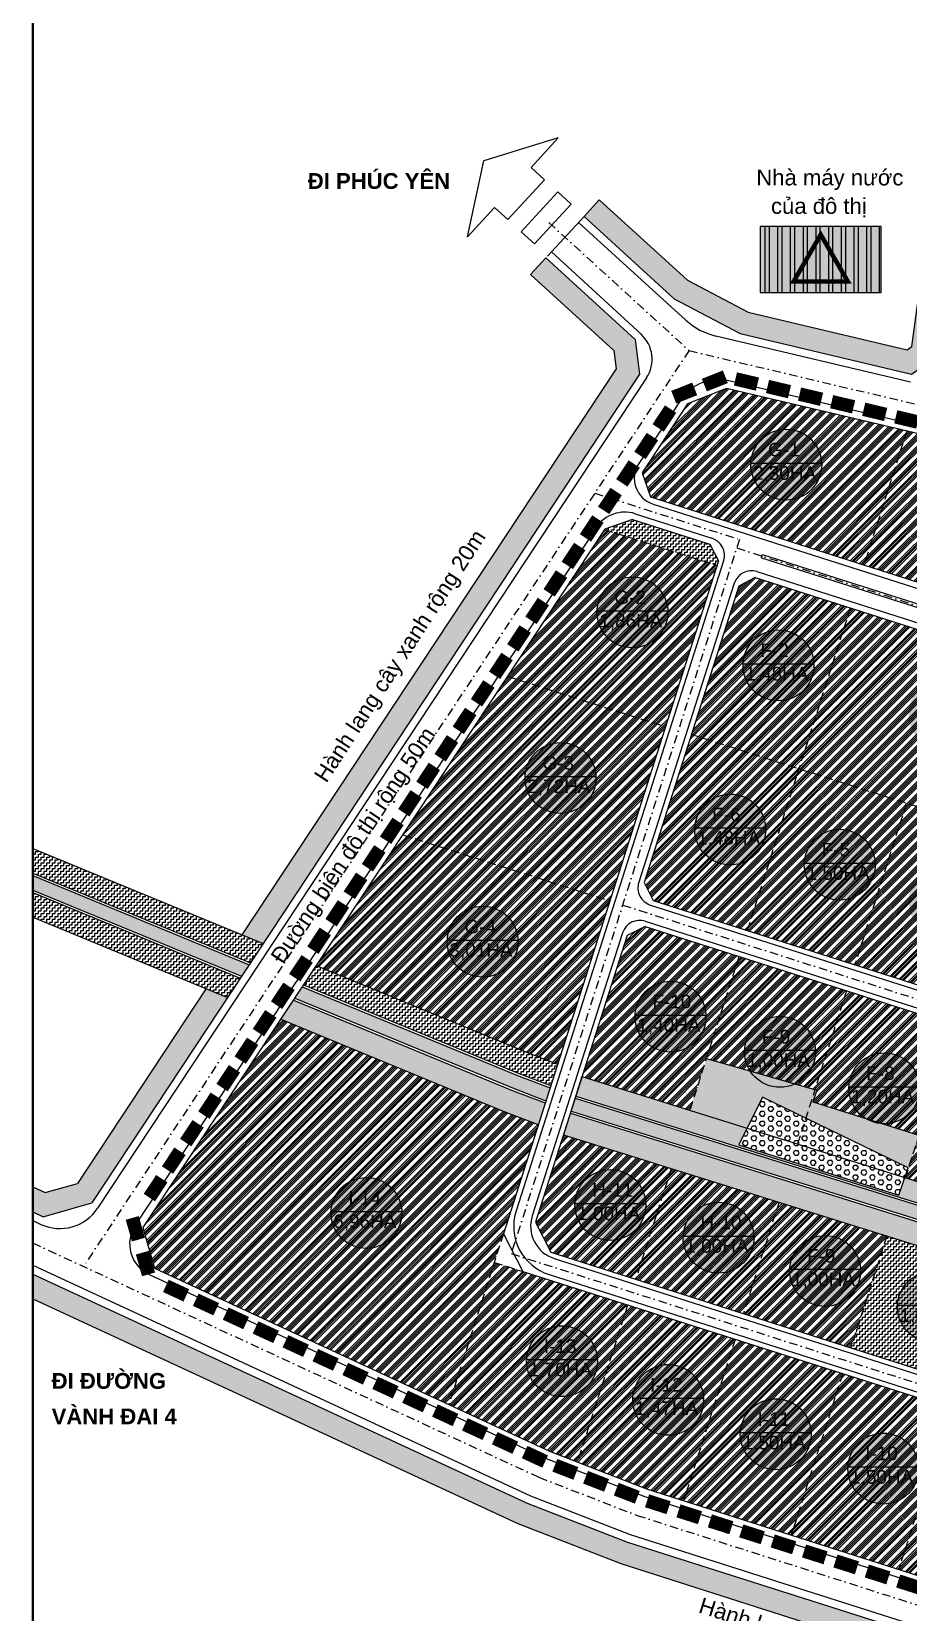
# Model space of a CAD drawing. Extents: x 30 to 1546, y -427 to 1340.
# Drawn here: x 30 to 418, y 239 to 939 of the extents above; entities that cross this region are included whole.
import ezdxf

# ---------------------------------------------------------------- set-up
doc = ezdxf.new("R2010")
doc.units = 0
doc.header["$LTSCALE"] = 15
doc.header["$MEASUREMENT"] = 0
doc.linetypes.add('DASHDOT2', pattern=[0.5, 0.25, -0.125, 0, -0.125])
doc.linetypes.add('HIDDEN', pattern=[0.375, 0.25, -0.125])
doc.layers.get('0').update_dxf_attribs({"linetype": 'CONTINUOUS'})
for name, color, linetype in [('-KT1', 94, 'CONTINUOUS'), ('-NGHIADIA', 128, 'CONTINUOUS'), ('CHIALO', 7, 'HIDDEN'), ('DIEBTICH', 7, 'CONTINUOUS'), ('GHICHU', 7, 'CONTINUOUS'), ('GT', 7, 'CONTINUOUS'), ('H-CAYXANH-CACHLY', 72, 'CONTINUOUS'), ('H-CONGNGHIEP', 5, 'CONTINUOUS'), ('H-HTKT', 254, 'CONTINUOUS'), ('HANHLANG', 3, 'CONTINUOUS'), ('RANHGIOI', 1, 'CONTINUOUS'), ('TD1', 1, 'DASHDOT2')]:
    doc.layers.add(name, color=color, linetype=linetype)
doc.styles.add('GHICHU', font='', dxfattribs={"width": 0.9})
doc.styles.add('TILE', font='', dxfattribs={"width": 0.8})
doc.styles.add('VNARIALHBOLD', font='')
doc.styles.get('GHICHU').set_extended_font_data('.VnArial')
doc.styles.get('TILE').set_extended_font_data('.VnArialH')
doc.styles.get('VNARIALHBOLD').set_extended_font_data('.VnArialH', bold=True)
pattern_1 = [(0, (0, 0), (1.25, 1.25), [1.25, -1.25]), (90, (1.25, 0), (-1.25, 1.25), [1.25, -1.25])]

# ---------------------------------------------------------------- blocks, each defined once
blk = doc.blocks.new('RG')
at = {"layer": 'RANHGIOI', "const_width": 6}
blk.add_lwpolyline([(-5, 0), (5, 0)], dxfattribs=at)
blk = doc.blocks.new('NMN')
at = {"layer": '-KT1'}
blk.add_hatch(color=255, dxfattribs=at).paths.add_polyline_path([(-6, 0), (0, 10.39), (6, 0)])
at = {"layer": '-KT1', "const_width": 1}
blk.add_lwpolyline([(-6, 0), (0, 10.39), (6, 0)], close=True, dxfattribs=at)

msp = doc.modelspace()

# ---------------------------------------------------------------- hatches: boundary and pattern name
at = {"layer": '-NGHIADIA'}
h = msp.add_hatch(dxfattribs=at)
h.set_pattern_fill('HEX', color=256, scale=10, style=0)
h.paths.add_polyline_path([(417.71, 436.13), (353.22, 467.37), (342.69, 446.32), (413.6, 423.96)])
at = {"layer": 'DIEBTICH'}
h = msp.add_hatch(color=255, dxfattribs=at)
edge = h.paths.add_edge_path()
edge.add_arc((767.03, 274.29), 15.7, 0, 360)
edge = h.paths.add_edge_path()
edge.add_arc((776.48, 170.1), 15.7, 0, 360)
edge = h.paths.add_edge_path()
edge.add_arc((770.47, 574.19), 15.7, 0, 360)
edge = h.paths.add_edge_path()
edge.add_arc((719.56, 294.48), 15.7, 0, 360)
edge = h.paths.add_edge_path()
edge.add_arc((501.92, 272.5), 15.7, 0, 360)
edge = h.paths.add_edge_path()
edge.add_arc((454.29, 287.71), 15.7, 0, 360)
edge = h.paths.add_edge_path()
edge.add_arc((644.8, 226.86), 15.7, 0, 360)
edge = h.paths.add_edge_path()
edge.add_arc((597.17, 242.07), 15.7, 0, 360)
edge = h.paths.add_edge_path()
edge.add_arc((549.54, 257.29), 15.7, 0, 360)
edge = h.paths.add_edge_path()
edge.add_arc((692.43, 211.65), 15.7, 0, 360)
edge = h.paths.add_edge_path()
edge.add_arc((740.06, 196.44), 15.7, 0, 360)
edge = h.paths.add_edge_path()
edge.add_arc((295.56, 682.15), 15.7, 0, 360)
edge = h.paths.add_edge_path()
edge.add_arc((285.77, 419.66), 15.7, 0, 360)
edge = h.paths.add_edge_path()
edge.add_arc((229.22, 536.29), 15.7, 0, 360)
edge = h.paths.add_edge_path()
edge.add_arc((177.77, 416.13), 15.7, 0, 360)
edge = h.paths.add_edge_path()
edge.add_arc((264.38, 350.48), 15.7, 0, 360)
edge = h.paths.add_edge_path()
edge.add_arc((263.71, 608.78), 15.7, 0, 360)
edge = h.paths.add_edge_path()
edge.add_arc((537.19, 703.75), 15.7, 0, 360)
edge = h.paths.add_edge_path()
edge.add_arc((526.91, 349.56), 15.7, 0, 360)
edge = h.paths.add_edge_path()
edge.add_arc((433.57, 554.22), 15.7, 0, 360)
edge = h.paths.add_edge_path()
edge.add_arc((482.07, 540.38), 15.7, 0, 360)
edge = h.paths.add_edge_path()
edge.add_arc((407.1, 471.35), 15.7, 0, 360)
edge = h.paths.add_edge_path()
edge.add_arc((406.66, 302.92), 15.7, 0, 360)
edge = h.paths.add_edge_path()
edge.add_arc((333.7, 405.21), 15.7, 0, 360)
edge = h.paths.add_edge_path()
edge.add_arc((359.03, 318.14), 15.7, 0, 360)
edge = h.paths.add_edge_path()
edge.add_arc((311.4, 333.35), 15.7, 0, 360)
edge = h.paths.add_edge_path()
edge.add_arc((380.87, 390.45), 15.7, 0, 360)
edge = h.paths.add_edge_path()
edge.add_arc((360.91, 487.5), 15.7, 0, 360)
edge = h.paths.add_edge_path()
edge.add_arc((312.42, 503.08), 15.7, 0, 360)
edge = h.paths.add_edge_path()
edge.add_arc((478.04, 360.35), 15.7, 0, 360)
edge = h.paths.add_edge_path()
edge.add_arc((428.6, 374.55), 15.7, 0, 360)
edge = h.paths.add_edge_path()
edge.add_arc((455.6, 457.5), 15.7, 0, 360)
edge = h.paths.add_edge_path()
edge.add_arc((360.25, 658.66), 15.7, 0, 360)
edge = h.paths.add_edge_path()
edge.add_arc((338.88, 585.96), 15.7, 0, 360)
edge = h.paths.add_edge_path()
edge.add_arc((387.38, 570.38), 15.7, 0, 360)
edge = h.paths.add_edge_path()
edge.add_arc((363.67, 747.56), 15.7, 0, 360)
edge = h.paths.add_edge_path()
edge.add_arc((433.52, 637.1), 15.7, 0, 360)
edge = h.paths.add_edge_path()
edge.add_arc((712.58, 552.66), 15.7, 0, 360)
edge = h.paths.add_edge_path()
edge.add_arc((661.17, 538.31), 15.7, 0, 360)
edge = h.paths.add_edge_path()
edge.add_arc((575.79, 338.2), 15.7, 0, 360)
edge = h.paths.add_edge_path()
edge.add_arc((624.09, 325.71), 15.7, 0, 360)
edge = h.paths.add_edge_path()
edge.add_arc((567.9, 504.26), 15.7, 0, 360)
edge = h.paths.add_edge_path()
edge.add_arc((672.96, 308.11), 15.7, 0, 360)
edge = h.paths.add_edge_path()
edge.add_arc((616.57, 602.52), 15.7, 0, 360)
edge = h.paths.add_edge_path()
edge.add_arc((633.82, 709.09), 15.7, 0, 360)
edge = h.paths.add_edge_path()
edge.add_arc((687.63, 626.7), 15.7, 0, 360)
edge = h.paths.add_edge_path()
edge.add_arc((755.81, 643.36), 15.7, 0, 360)
edge = h.paths.add_edge_path()
edge.add_arc((747.47, 731.26), 15.7, 0, 360)
edge = h.paths.add_edge_path()
edge.add_arc((892.54, 298.9), 15.7, 0, 360)
edge = h.paths.add_edge_path()
edge.add_arc((1022.57, 294.6), 15.7, 0, 360)
edge = h.paths.add_edge_path()
edge.add_arc((849.96, 162.01), 15.7, 0, 360)
edge = h.paths.add_edge_path()
edge.add_arc((925.94, 261.67), 15.7, 0, 360)
edge = h.paths.add_edge_path()
edge.add_arc((1080.72, 191.33), 15.7, 0, 360)
edge = h.paths.add_edge_path()
edge.add_arc((1198.06, 216.89), 15.7, 0, 360)
edge = h.paths.add_edge_path()
edge.add_arc((1320.2, 254.98), 15.7, 0, 360)
edge = h.paths.add_edge_path()
edge.add_arc((1242.32, 481.78), 15.7, 0, 360)
edge = h.paths.add_edge_path()
edge.add_arc((833.29, 813.48), 15.7, 0, 360)
edge = h.paths.add_edge_path()
edge.add_arc((1015.38, 647.25), 15.7, 0, 360)
edge = h.paths.add_edge_path()
edge.add_arc((1022.52, 459.43), 15.7, 0, 360)
edge = h.paths.add_edge_path()
edge.add_arc((994.11, 551.15), 15.7, 0, 360)
edge = h.paths.add_edge_path()
edge.add_arc((943.9, 539.25), 15.7, 0, 360)
edge = h.paths.add_edge_path()
edge.add_arc((899.65, 521.39), 15.7, 0, 360)
edge = h.paths.add_edge_path()
edge.add_arc((856.96, 334.06), 15.7, 0, 360)
edge = h.paths.add_edge_path()
edge.add_arc((825.61, 509.48), 15.7, 0, 360)
edge = h.paths.add_edge_path()
edge.add_arc((977.94, 356.76), 15.7, 0, 360)
edge = h.paths.add_edge_path()
edge.add_arc((915.27, 430), 15.7, 0, 360)
edge = h.paths.add_edge_path()
edge.add_arc((973.68, 447.04), 15.7, 0, 360)
edge = h.paths.add_edge_path()
edge.add_arc((897.42, 688.6), 15.7, 0, 360)
edge = h.paths.add_edge_path()
edge.add_arc((808.86, 658.44), 15.7, 0, 360)
edge = h.paths.add_edge_path()
edge.add_arc((849.75, 673.52), 15.7, 0, 360)
edge = h.paths.add_edge_path()
edge.add_arc((824.69, 586.93), 15.7, 0, 360)
edge = h.paths.add_edge_path()
edge.add_arc((872.37, 602.01), 15.7, 0, 360)
edge = h.paths.add_edge_path()
edge.add_arc((967.71, 632.17), 15.7, 0, 360)
edge = h.paths.add_edge_path()
edge.add_arc((920.04, 617.09), 15.7, 0, 360)
edge = h.paths.add_edge_path()
edge.add_arc((945.09, 703.68), 15.7, 0, 360)
edge = h.paths.add_edge_path()
edge.add_arc((992.76, 718.76), 15.7, 0, 360)
edge = h.paths.add_edge_path()
edge.add_arc((1142.97, 411.35), 15.7, 0, 360)
edge = h.paths.add_edge_path()
edge.add_arc((1070.24, 309.68), 15.7, 0, 360)
edge = h.paths.add_edge_path()
edge.add_arc((1047.63, 381.19), 15.7, 0, 360)
edge = h.paths.add_edge_path()
edge.add_arc((1117.92, 324.76), 15.7, 0, 360)
edge = h.paths.add_edge_path()
edge.add_arc((1095.3, 396.27), 15.7, 0, 360)
edge = h.paths.add_edge_path()
edge.add_arc((1070.58, 472.6), 15.7, 0, 360)
edge = h.paths.add_edge_path()
edge.add_arc((1118.65, 485), 15.7, 0, 360)
edge = h.paths.add_edge_path()
edge.add_arc((1165.59, 339.84), 15.7, 0, 360)
edge = h.paths.add_edge_path()
edge.add_arc((1149.35, 775.13), 15.7, 0, 360)
edge = h.paths.add_edge_path()
edge.add_arc((1064.46, 662.33), 15.7, 0, 360)
edge = h.paths.add_edge_path()
edge.add_arc((1040.32, 564.17), 15.7, 0, 360)
edge = h.paths.add_edge_path()
edge.add_arc((1091.97, 576.66), 15.7, 0, 360)
edge = h.paths.add_edge_path()
edge.add_arc((1041.84, 733.84), 15.7, 0, 360)
edge = h.paths.add_edge_path()
edge.add_arc((1205.62, 604.03), 15.7, 0, 360)
edge = h.paths.add_edge_path()
edge.add_arc((1176.29, 696.76), 15.7, 0, 360)
edge = h.paths.add_edge_path()
edge.add_arc((943.22, 866.64), 15.7, 0, 360)
edge = h.paths.add_edge_path()
edge.add_arc((1123.01, 858.28), 15.7, 0, 360)
edge = h.paths.add_edge_path()
edge.add_arc((1096.67, 949.21), 15.7, 0, 360)
edge = h.paths.add_edge_path()
edge.add_arc((1276.02, 378.77), 15.7, 0, 360)
at = {"layer": 'GHICHU', "linetype": 'Continuous'}
for points in [[(30, 565.6), (30, 559.11), (122.46, 520.97), (125.83, 526.07)], [(243.16, 471.19), (257.25, 465.87), (259.07, 471.6), (245.36, 476.78), (149.38, 516.36), (146, 511.26)], [(495.89, 397.55), (566.3, 387.35), (632.55, 377.91), (669.19, 372.66), (673.91, 372.25), (678.4, 372.25), (681.61, 373.41), (689.07, 379.87), (702.31, 392.32), (712.25, 401.76), (708.14, 406.13), (698.19, 396.68), (685.05, 384.32), (678.52, 378.67), (677.35, 378.25), (674.18, 378.25), (669.88, 378.63), (633.4, 383.85), (567.15, 393.29), (496.68, 403.5), (458.3, 408.15), (270.2, 466.98), (268.37, 461.26), (457.03, 402.26)]]:
    msp.add_hatch(color=152, dxfattribs=at).paths.add_polyline_path(points)
at = {"layer": 'H-CAYXANH-CACHLY'}
h = msp.add_hatch(dxfattribs=at)
h.set_pattern_fill('ZIGZAG', color=256, scale=10, style=0)
h.set_pattern_definition(pattern_1)
h.paths.add_polyline_path([(346.76, 815.04), (319.9, 829.24), (280.9, 864.88), (274.13, 857.51), (314.1, 820.99), (343.21, 805.6), (419.16, 787.64), (428.62, 794.13), (438.28, 864.37), (428.37, 865.73), (419.32, 799.87), (417.16, 798.39)])
h = msp.add_hatch(dxfattribs=at)
h.set_pattern_fill('ZIGZAG', color=256, scale=10, style=0)
h.set_pattern_definition(pattern_1)
h.paths.add_polyline_path([(298.69, 787.59), (296.78, 802.95), (257.23, 839.1), (250.47, 831.73), (287.31, 798.06), (288.31, 790.02), (122.59, 539.31), (132.01, 535.42)])
at = {"layer": 'H-CAYXANH-CACHLY', "linetype": 'Continuous'}
h = msp.add_hatch(dxfattribs=at)
h.set_pattern_fill('ZIGZAG', color=256, scale=10, style=0)
h.set_pattern_definition(pattern_1)
h.paths.add_polyline_path([(295.59, 723.3), (283.3, 718.97), (283.22, 718.85), (332.97, 702.96), (333.63, 705.03), (329.85, 712.36)])
at = {"layer": 'H-CAYXANH-CACHLY'}
h = msp.add_hatch(dxfattribs=at)
h.set_pattern_fill('ZIGZAG', color=256, scale=10, style=0)
h.set_pattern_definition(pattern_1)
h.paths.add_polyline_path([(30, 577.5), (30, 566.68), (126.39, 526.92), (132.01, 535.42)])
h = msp.add_hatch(dxfattribs=at)
h.set_pattern_fill('ZIGZAG', color=256, scale=10, style=0)
h.set_pattern_definition(pattern_1)
h.paths.add_polyline_path([(30, 558.02), (30, 547.21), (116.28, 511.62), (121.89, 520.12)])
h = msp.add_hatch(dxfattribs=at)
h.set_pattern_fill('ZIGZAG', color=256, scale=10, style=0)
h.set_pattern_definition(pattern_1)
h.paths.add_polyline_path([(155.56, 525.71), (149.94, 517.21), (245.73, 477.71), (259.38, 472.55), (262.42, 482.09), (249.4, 487.01)])
h = msp.add_hatch(dxfattribs=at)
h.set_pattern_fill('ZIGZAG', color=256, scale=10, style=0)
h.set_pattern_definition(pattern_1)
h.paths.add_polyline_path([(116.28, 511.62), (106.86, 515.51), (49.8, 429.19), (35.46, 425.13), (30, 427.66), (30, 416.64), (34.63, 414.49), (56.1, 420.59)])
h = msp.add_hatch(dxfattribs=at)
h.set_pattern_fill('ZIGZAG', color=256, scale=10, style=0)
h.set_pattern_definition(pattern_1)
h.paths.add_polyline_path([(145.44, 510.41), (139.82, 501.91), (239.12, 460.96), (253.89, 455.38), (256.94, 464.92), (242.79, 470.26)])
h = msp.add_hatch(dxfattribs=at)
h.set_pattern_fill('ZIGZAG', color=256, scale=10, style=0)
h.set_pattern_definition(pattern_1)
h.paths.add_polyline_path([(328.32, 484.62), (320.96, 461.58), (346.35, 453.64), (353.22, 467.37), (372.34, 458.11), (376.37, 470.72)])
h.paths.add_polyline_path([(375.45, 465.37), (377.16, 470.49), (376.37, 470.72), (372.34, 458.11), (417.79, 436.09), (422.42, 450.57)], flags=17)
h.paths.add_polyline_path([(273.24, 476.5), (270.5, 467.93), (458.51, 409.13), (496.81, 404.49), (530.7, 399.58), (532.08, 408.48), (498, 413.41), (460.41, 417.97), (416.24, 431.78), (413.6, 423.96), (342.69, 446.32), (346.35, 453.64)])
h = msp.add_hatch(dxfattribs=at)
h.set_pattern_fill('ZIGZAG', color=256, scale=10, style=0)
h.set_pattern_definition(pattern_1)
h.paths.add_polyline_path([(268.07, 460.31), (265.02, 450.78), (425.76, 400.51), (427.73, 409.3), (456.28, 401.21), (456.82, 401.28)])
h = msp.add_hatch(dxfattribs=at)
h.set_pattern_fill('ZIGZAG', color=256, scale=10, style=0)
h.set_pattern_definition(pattern_1)
h.paths.add_polyline_path([(455.98, 391.31), (454.71, 391.46), (453.89, 391.72), (450.77, 379.34), (422.75, 387.07), (425.76, 400.51), (408.19, 406.01), (392.34, 356.38), (439.97, 341.17)])
h = msp.add_hatch(dxfattribs=at)
h.set_pattern_fill('ZIGZAG,_O', color=256, scale=10)
h.set_pattern_definition(pattern_1)
h.paths.add_polyline_path([(30, 389.08), (30, 378.06), (244.81, 278.59), (244.81, 289.61)])
h = msp.add_hatch(dxfattribs=at)
h.set_pattern_fill('ZIGZAG,_O', color=256, scale=10)
h.set_pattern_definition(pattern_1)
h.paths.add_polyline_path([(249.01, 287.66), (244.81, 289.61), (244.81, 278.59), (290.38, 260.88), (290.38, 271.58)])
h.paths.add_polyline_path([(293.42, 270.4), (290.38, 271.58), (290.38, 260.88), (563.55, 173.63), (563.55, 184.12)])
at = {"layer": 'H-CONGNGHIEP'}
h = msp.add_hatch(dxfattribs=at)
h.set_pattern_fill('ANSI34', color=256, scale=5, style=0)
h.paths.add_polyline_path([(337.26, 781.32), (319.99, 774.48), (299.84, 744), (303.59, 733.34), (398.11, 703.15), (417.05, 762.45)])
h = msp.add_hatch(dxfattribs=at)
h.set_pattern_fill('ANSI34', color=256, scale=5, style=0)
h.paths.add_polyline_path([(434.78, 725.11), (435.28, 731.07), (438.91, 757.28), (417.05, 762.45), (398.11, 703.15), (442.69, 688.92), (441.92, 690.05), (437.11, 698.58), (435.43, 704.18), (434.07, 709.92), (433.77, 714.97)])
h = msp.add_hatch(dxfattribs=at)
h.set_pattern_fill('ANSI34', color=256, scale=5, style=0)
h.paths.add_polyline_path([(332.97, 702.96), (283.22, 718.85), (240.25, 653.84), (310.15, 631.52)])
h.paths.add_polyline_path([(240.25, 653.84), (193.84, 583.63), (285.51, 554.36), (310.15, 631.52)])
h.paths.add_polyline_path([(193.84, 583.63), (155.56, 525.71), (249.4, 487.01), (262.42, 482.09), (285.51, 554.36)])
h = msp.add_hatch(dxfattribs=at)
h.set_pattern_fill('ANSI34', color=256, scale=5, style=0)
h.paths.add_polyline_path([(482.73, 639.39), (464.55, 582.47), (512.18, 567.26), (521.49, 596.41)])
h.paths.add_polyline_path([(441.65, 510.79), (489.28, 495.57), (512.18, 567.26), (464.55, 582.47)])
h.paths.add_polyline_path([(464.55, 582.47), (416.92, 597.68), (394.02, 526), (441.65, 510.79)])
h.paths.add_polyline_path([(464.55, 582.47), (482.73, 639.39), (476.63, 646.15), (464.18, 661.06), (392.03, 684.1), (369.29, 612.89)])
h.paths.add_polyline_path([(416.92, 597.68), (369.29, 612.89), (346.39, 541.21), (394.02, 526)])
h.paths.add_polyline_path([(300.69, 562.45), (304.79, 554.5), (346.39, 541.21), (369.29, 612.89), (321.66, 628.11)])
h.paths.add_polyline_path([(392.03, 684.1), (349.95, 697.54), (342.63, 693.76), (321.66, 628.11), (369.29, 612.89)])
h = msp.add_hatch(dxfattribs=at)
h.set_pattern_fill('ANSI34', color=256, scale=5, style=0)
h.paths.add_polyline_path([(342.74, 529.78), (301.14, 543.07), (293.19, 538.96), (273.24, 476.5), (320.96, 461.58)])
h.paths.add_polyline_path([(342.74, 529.78), (328.32, 484.62), (376.37, 470.72), (390.37, 514.57)])
h.paths.add_polyline_path([(438, 499.35), (390.37, 514.57), (376.37, 470.72), (377.16, 470.49), (375.45, 465.37), (422.42, 450.57)])
h.paths.add_polyline_path([(416.4, 431.73), (460.41, 417.97), (464.34, 417.49), (485.63, 484.14), (482.59, 485.11, -0.495716), (479.98, 483.29, -0.494836), (478.91, 486.29), (438, 499.35)])
h.paths.add_polyline_path([(468.9, 448.76, -1), (467.67, 444.95, -1)], flags=16)
h.paths.add_polyline_path([(473, 461.54, -1), (471.77, 457.73, -1)], flags=16)
h.paths.add_polyline_path([(464.79, 435.98, -1), (463.57, 432.17, -1)], flags=16)
h.paths.add_polyline_path([(477.1, 474.32, -1), (475.88, 470.51, -1)], flags=16)
h = msp.add_hatch(dxfattribs=at)
h.set_pattern_fill('ANSI34', color=256, scale=5, style=0)
h.paths.add_polyline_path([(139.82, 501.91), (78.82, 409.63), (83.92, 391.66), (214.26, 331.3), (238.41, 406.9), (253.89, 455.38), (239.12, 460.96)])
h = msp.add_hatch(dxfattribs=at)
h.set_pattern_fill('ANSI34', color=256, scale=5, style=0)
h.paths.add_polyline_path([(312.74, 435.86), (265.02, 450.78), (252.64, 412.02), (259.45, 398.82), (297.08, 386.81)])
h.paths.add_polyline_path([(297.08, 386.81), (344.71, 371.59), (360.47, 420.93), (312.74, 435.86)])
h.paths.add_polyline_path([(360.47, 420.93), (344.71, 371.59), (392.34, 356.38), (408.19, 406.01)])
h = msp.add_hatch(dxfattribs=at)
h.set_pattern_fill('ANSI34', color=256, scale=5, style=0)
h.paths.add_polyline_path([(293.43, 375.38), (247.02, 390.2), (234.37, 394.24), (214.26, 331.3), (258.81, 310.68), (271.22, 305.85)])
h.paths.add_polyline_path([(271.22, 305.85), (301.76, 293.98), (318.24, 288.72), (341.06, 360.16), (293.43, 375.38)])
h.paths.add_polyline_path([(388.69, 344.95), (341.06, 360.16), (318.24, 288.72), (365.87, 273.51)])
h.paths.add_polyline_path([(436.32, 329.74), (388.69, 344.95), (365.87, 273.51), (413.5, 258.29)])
h.paths.add_polyline_path([(436.32, 329.74), (413.5, 258.29), (461.13, 243.08), (483.95, 314.53)])
h.paths.add_polyline_path([(531.58, 299.31), (483.95, 314.53), (461.13, 243.08), (508.76, 227.87)])
h.paths.add_polyline_path([(579.2, 284.1), (531.58, 299.31), (508.76, 227.87), (556.39, 212.66)])
h.paths.add_polyline_path([(626.83, 268.89), (579.2, 284.1), (556.39, 212.66), (604.02, 197.44)])
h.paths.add_polyline_path([(674.46, 253.68), (626.83, 268.89), (604.02, 197.44), (651.65, 182.23)])
h.paths.add_polyline_path([(722.09, 238.46), (674.46, 253.68), (651.65, 182.23), (699.28, 167.02)])
h.paths.add_polyline_path([(699.28, 167.02), (746.9, 151.81), (769.72, 223.25), (722.09, 238.46)])
h.paths.add_polyline_path([(817.35, 208.04), (769.72, 223.25), (746.9, 151.81), (794.53, 136.6)])
at = {"layer": 'H-HTKT'}
msp.add_hatch(color=256, dxfattribs=at).paths.add_polyline_path([(352.12, 853.1), (352.12, 823.77), (405.71, 823.77), (405.71, 853.1)])
h = msp.add_hatch(dxfattribs=at)
h.set_pattern_fill('ANSI32', scale=15, angle=45, style=0)
h.paths.add_polyline_path([(352.12, 853.1), (352.12, 823.77), (405.71, 823.77), (405.71, 853.1)])

# ---------------------------------------------------------------- linework, layer by layer
at = {"layer": '-NGHIADIA'}
msp.add_lwpolyline([(417.71, 436.13), (353.22, 467.37), (342.69, 446.32), (413.6, 423.96)], close=True, dxfattribs=at)
at = {"const_width": 1}
msp.add_lwpolyline([(30, 10), (1545, 10), (1545, 1340), (30, 1340)], close=True, dxfattribs=at)
at = {"layer": 'CHIALO'}
for p, q in [((417.05, 762.45), (398.11, 703.15)), ((283.22, 718.85), (332.97, 702.96)), ((392.03, 684.1), (346.39, 541.21)), ((240.25, 653.84), (310.15, 631.52)), ((321.66, 628.11), (512.18, 567.26)), ((416.84, 597.44), (394.02, 526)), ((193.84, 583.63), (285.51, 554.36)), ((342.74, 529.78), (320.96, 461.58)), ((390.37, 514.57), (368.68, 446.66)), ((438, 499.35), (416.4, 431.73)), ((312.74, 435.86), (297.1, 386.89)), ((360.47, 420.93), (344.73, 371.68)), ((238.41, 406.9), (214.26, 331.3)), ((408.19, 406.01), (392.34, 356.38)), ((234.37, 394.24), (247.02, 390.2)), ((293.43, 375.38), (271.22, 305.85)), ((341.06, 360.16), (318.24, 288.72)), ((388.69, 344.95), (365.87, 273.51)), ((436.32, 329.74), (413.5, 258.29))]:
    msp.add_line(p, q, dxfattribs=at)
at = {"layer": 'DIEBTICH', "linetype": 'Continuous'}
for p, q in [((347.98, 748.27), (379.35, 748.27)), ((279.87, 682.86), (311.24, 682.86)), ((344.56, 659.38), (375.93, 659.38)), ((248.03, 609.5), (279.4, 609.5)), ((323.2, 586.68), (354.57, 586.68)), ((371.7, 571.1), (403.07, 571.1)), ((213.53, 537.01), (244.9, 537.01)), ((296.73, 503.8), (328.1, 503.8)), ((345.23, 488.22), (376.6, 488.22)), ((391.42, 472.07), (422.79, 472.07)), ((270.09, 420.38), (301.46, 420.38)), ((162.08, 416.84), (193.45, 416.84)), ((318.02, 405.93), (349.39, 405.93)), ((365.19, 391.17), (396.55, 391.17)), ((412.92, 375.27), (444.29, 375.27)), ((248.7, 351.2), (280.06, 351.2)), ((295.71, 334.07), (327.08, 334.07)), ((343.34, 318.85), (374.71, 318.85)), ((390.97, 303.64), (422.34, 303.64))]:
    msp.add_line(p, q, dxfattribs=at)
at = {"layer": 'DIEBTICH'}
for centre in [(363.67, 747.56), (295.56, 682.15), (360.25, 658.66), (263.71, 608.78), (338.88, 585.96), (387.38, 570.38), (229.22, 536.29), (312.42, 503.08), (360.91, 487.5), (407.1, 471.35), (285.77, 419.66), (177.77, 416.13), (333.7, 405.21), (380.87, 390.45), (428.6, 374.55), (264.38, 350.48), (311.4, 333.35), (359.03, 318.14), (406.66, 302.92)]:
    msp.add_circle(centre, 15.7, dxfattribs=at)
at = {"layer": 'GHICHU', "color": 152, "linetype": 'Continuous'}
for points in [[(30, 566.68), (126.39, 526.92)], [(30, 565.6), (125.83, 526.07)], [(30, 559.11), (122.46, 520.97)], [(30, 558.02), (121.89, 520.12)], [(146, 511.26), (243.16, 471.19), (257.25, 465.87)], [(149.38, 516.36), (245.36, 476.78), (259.07, 471.6)], [(149.94, 517.21), (245.73, 477.71), (259.38, 472.55)], [(145.44, 510.41), (242.79, 470.26), (256.94, 464.92)], [(270.2, 466.98), (458.3, 408.15), (496.68, 403.5), (567.15, 393.29), (633.4, 383.85), (669.88, 378.63), (674.18, 378.25), (677.35, 378.25), (678.52, 378.67), (685.05, 384.32), (698.19, 396.68), (708.14, 406.13)], [(270.5, 467.93), (458.51, 409.13), (496.81, 404.49), (567.29, 394.28), (633.54, 384.84), (670, 379.62), (674.22, 379.25), (677.17, 379.25), (678, 379.55), (684.38, 385.06), (697.5, 397.41), (707.45, 406.86)], [(268.07, 460.31), (456.82, 401.28), (495.76, 396.56), (566.16, 386.36), (632.41, 376.92), (669.08, 371.67), (673.87, 371.25), (678.58, 371.25), (682.12, 372.53), (689.74, 379.12), (703, 391.6), (712.93, 401.03)], [(268.37, 461.26), (457.03, 402.26), (495.89, 397.55), (566.3, 387.35), (632.55, 377.91), (669.19, 372.66), (673.91, 372.25), (678.4, 372.25), (681.61, 373.41), (689.07, 379.87), (702.31, 392.32), (712.25, 401.76)]]:
    msp.add_lwpolyline(points, dxfattribs=at)
at = {"layer": 'GT'}
for p, q in [((262.74, 892.25), (229.73, 882.17)), ((262.74, 892.25), (250.73, 879.16)), ((222.51, 848.42), (229.73, 882.17)), ((256.61, 873.76), (250.73, 879.16)), ((256.61, 873.76), (240.41, 856.11)), ((262.5, 868.36), (246.29, 850.7)), ((268.38, 862.96), (262.5, 868.36)), ((234.52, 861.51), (222.51, 848.42)), ((240.41, 856.11), (234.52, 861.51)), ((268.38, 862.96), (252.18, 845.3)), ((257.91, 839.83), (274.13, 857.51)), ((252.18, 845.3), (246.29, 850.7)), ((296.78, 802.95), (298.69, 787.59)), ((418.72, 784.15), (332.55, 804.53)), ((304.3, 796.08), (304.19, 795.92)), ((298.69, 787.59), (56.1, 420.59)), ((301.8, 785.95), (58.73, 418.21)), ((519.03, 741.93), (338.25, 784.68)), ((337.26, 781.32), (319.99, 774.48)), ((518.22, 738.52), (337.26, 781.32)), ((316.96, 776.25), (298.38, 748.14)), ((319.99, 774.48), (299.84, 744)), ((299.84, 744), (303.59, 733.34)), ((303.59, 733.34), (555.68, 652.83)), ((304.74, 730.09), (554.85, 650.21)), ((295.59, 723.3), (283.3, 718.97)), ((295.59, 723.3), (329.85, 712.36)), ((296.73, 725.82), (330.76, 714.95)), ((279.65, 719.8), (75.38, 410.77)), ((283.3, 718.97), (78.82, 409.63)), ((329.85, 712.36), (333.63, 705.03)), ((352.77, 706.35), (353.22, 707.78)), ((353.22, 707.78), (552.87, 644.01)), ((333.63, 705.03), (238.41, 406.9)), ((335.95, 704.9), (244.04, 417.13)), ((350.71, 700.18), (550.43, 636.39)), ((352.77, 706.35), (552.41, 642.59)), ((340.66, 695), (298.37, 562.58)), ((342.63, 693.76), (300.69, 562.45)), ((349.95, 697.54), (342.63, 693.76)), ((349.95, 697.54), (549.6, 633.77)), ((300.69, 562.45), (304.79, 554.5)), ((304.79, 554.5), (555.28, 474.49)), ((303.56, 552.53), (554.6, 472.35)), ((291.22, 540.2), (251.18, 414.85)), ((301.14, 543.07), (293.19, 538.96)), ((301.14, 543.07), (551.63, 463.06)), ((301.27, 545.39), (552.32, 465.21)), ((293.19, 538.96), (252.64, 412.02)), ((34.63, 414.49), (56.1, 420.59)), ((78.82, 409.63), (83.92, 391.66)), ((238.41, 406.9), (247.02, 390.2)), ((252.64, 412.02), (259.45, 398.82)), ((259.45, 398.82), (859.99, 207.02)), ((260.91, 396), (859.31, 204.87)), ((247.02, 390.2), (857.09, 195.35)), ((258.63, 388.85), (857.03, 197.73)), ((258.81, 310.68), (301.76, 293.98)), ((257.43, 307.45), (300.59, 290.68)), ((249.01, 287.66), (293.42, 270.4)), ((250.39, 290.88), (294.59, 273.7)), ((300.59, 290.68), (846.31, 116.39)), ((301.76, 293.98), (847.37, 119.72)), ((294.59, 273.7), (840.83, 99.24)), ((293.42, 270.4), (839.77, 95.9))]:
    msp.add_line(p, q, dxfattribs=at)
for points in [[(274.13, 857.51), (314.1, 820.99), (343.21, 805.6), (419.16, 787.64), (428.62, 794.13), (438.28, 864.37)], [(299.41, 805.3), (259.68, 841.76)], [(304.3, 796.08), (304.15, 796.21)], [(30, 416.64), (34.63, 414.49)], [(30, 412.78), (33.64, 411.09)], [(30, 392.94), (250.39, 290.88)], [(30, 389.08), (249.01, 287.66)], [(81.59, 388.89), (257.43, 307.45)], [(83.92, 391.66), (258.81, 310.68)]]:
    msp.add_lwpolyline(points, dxfattribs=at)
for points in [[(319.21, 811.58), (271.68, 854.84, -0.118614)], [(296.78, 802.95), (257.23, 839.1, -0.12)]]:
    msp.add_lwpolyline(points, format="xyb", dxfattribs=at)
for centre, radius, start, end in [((289.29, 794.22), 15, 326.53549, 47.57678), ((339.45, 833.72), 30, 227.57678, 256.69426), ((333.65, 765.22), 20, 76.69426, 146.53549), ((308.39, 741.52), 12, 146.53549, 252.28709), ((292.17, 711.53), 15, 72.28709, 146.53549), ((328.33, 707.33), 8, 342.28709, 72.28709), ((348.28, 692.56), 8, 72.28709, 162.28709), ((305.99, 560.15), 8, 162.28709, 252.28709), ((298.84, 537.76), 8, 72.28709, 162.28709), ((42.04, 429.24), 20, 245.15128, 326.53549), ((265.47, 410.29), 22.5, 162.28709, 252.28709), ((265.47, 410.29), 15, 162.28709, 252.28709), ((87.9, 402.5), 15, 146.53549, 245.15128)]:
    msp.add_arc(centre, radius, start, end, dxfattribs=at)
at = {"layer": 'H-CAYXANH-CACHLY'}
for p, q in [((274.13, 857.51), (280.9, 864.88)), ((257.23, 839.1), (250.47, 831.73)), ((30, 566.68), (30, 577.5)), ((30, 547.21), (30, 558.02)), ((30, 427.66), (30, 416.64)), ((30, 389.08), (30, 378.06))]:
    msp.add_line(p, q, dxfattribs=at)
at = {"layer": 'H-CAYXANH-CACHLY', "linetype": 'Continuous'}
for p, q in [((287.31, 798.06), (250.47, 831.73)), ((287.31, 798.06), (288.31, 790.02)), ((288.31, 790.02), (122.59, 539.31)), ((106.86, 515.51), (49.8, 429.19)), ((328.32, 484.62), (377.16, 470.49)), ((273.19, 476.52), (265.02, 450.78)), ((377.16, 470.49), (375.45, 465.37)), ((375.45, 465.37), (422.8, 450.45)), ((30, 427.66), (35.46, 425.13)), ((35.46, 425.13), (49.8, 429.19)), ((244.81, 278.59), (290.38, 260.88)), ((290.38, 260.88), (836.72, 86.38))]:
    msp.add_line(p, q, dxfattribs=at)
for points in [[(280.9, 864.88), (319.9, 829.24), (346.76, 815.04), (417.16, 798.39), (419.32, 799.87), (428.37, 865.73)], [(30, 378.06), (244.81, 278.59)]]:
    msp.add_lwpolyline(points, dxfattribs=at)
at = {"layer": 'H-HTKT', "color": 7}
msp.add_lwpolyline([(352.12, 853.1), (352.12, 823.77), (405.71, 823.77), (405.71, 853.1)], close=True, dxfattribs=at)
at = {"layer": 'HANHLANG'}
for points in [[(30, 577.5), (132.01, 535.42)], [(30, 547.21), (116.28, 511.62)], [(155.56, 525.71), (249.4, 487.01), (262.42, 482.09)], [(139.82, 501.91), (239.12, 460.96), (253.89, 455.38)], [(273.19, 476.52), (460.41, 417.97), (498, 413.41), (568.58, 403.19), (619.47, 395.94)], [(265.02, 450.78), (454.71, 391.46), (494.44, 386.64), (564.74, 376.46), (606.79, 370.47)]]:
    msp.add_lwpolyline(points, dxfattribs=at)
at = {"layer": 'TD1'}
for p, q in [((278.87, 734.94), (342.94, 714.47)), ((342.94, 714.47), (241.91, 398.13)), ((341.73, 710.66), (573, 636.8)), ((291.22, 552.53), (572.76, 462.61)), ((241.91, 398.13), (877.47, 195.14)), ((254.17, 299.07), (297.59, 282.19)), ((297.59, 282.19), (873.5, 98.25))]:
    msp.add_line(p, q, dxfattribs=at)
for points in [[(258.53, 854.84), (320.62, 798.1), (547.17, 744.52), (684.2, 777.37), (880.91, 980.01), (1545, 1189.92)], [(320.62, 798.1), (52.48, 392.45)], [(30, 402.86), (254.17, 299.07)]]:
    msp.add_lwpolyline(points, dxfattribs=at)

# ---------------------------------------------------------------- block references
at = {"layer": 'H-CAYXANH-CACHLY', "xscale": 2, "yscale": 2, "zscale": 2}
msp.add_blockref('NMN', (378.94, 828.67), dxfattribs=at)
at = {"layer": 'RANHGIOI'}
for p, rotation in [((318.5, 779.27), 201.6148743746847), ((332.07, 784.64), 201.6148743746847), ((346.05, 784.38), 166.6942603116062), ((360.25, 781.02), 166.6942603116062), ((374.45, 777.66), 166.6942603116062), ((388.65, 774.3), 166.6942603116062), ((309.72, 768.01), 236.5354884377637), ((402.85, 770.95), 166.6942603116062), ((417.05, 767.59), 166.6942603116062), ((301.67, 755.83), 236.5354884377637), ((293.62, 743.66), 236.5354884377637), ((285.58, 731.48), 236.5354884377637), ((277.53, 719.31), 236.5354884377637), ((269.48, 707.13), 236.5354884377637), ((261.43, 694.96), 236.5354884377637), ((253.39, 682.79), 236.5354884377637), ((245.34, 670.61), 236.5354884377637), ((237.29, 658.44), 236.5354884377637), ((229.25, 646.26), 236.5354884377637), ((221.2, 634.09), 236.5354884377637), ((213.15, 621.92), 236.5354884377637), ((205.11, 609.74), 236.5354884377637), ((197.06, 597.57), 236.5354884377637), ((189.01, 585.39), 236.5354884377637), ((180.96, 573.22), 236.5354884377637), ((172.92, 561.05), 236.5354884377637), ((164.87, 548.87), 236.5354884377637), ((156.82, 536.7), 236.5354884377637), ((148.78, 524.52), 236.5354884377637), ((140.73, 512.35), 236.5354884377637), ((132.68, 500.18), 236.5354884377637), ((124.64, 488), 236.5354884377637), ((116.59, 475.83), 236.5354884377637), ((108.54, 463.65), 236.5354884377637), ((100.49, 451.48), 236.5354884377637), ((92.45, 439.31), 236.5354884377637), ((84.4, 427.13), 236.5354884377637), ((75.42, 409.12), 285.843382744643), ((79.91, 393.75), 285.843382744643), ((93.48, 381.73), 335.1512770515257), ((106.72, 375.6), 335.1512770515257), ((119.96, 369.47), 335.1512770515257), ((133.2, 363.33), 335.1512770515257), ((146.44, 357.2), 335.1512770515257), ((159.69, 351.07), 335.1512770515257), ((172.93, 344.94), 335.1512770515257), ((186.17, 338.8), 335.1512770515257), ((199.41, 332.67), 335.1512770515257), ((212.65, 326.54), 335.1512770515257), ((225.9, 320.41), 335.1512770515257), ((239.14, 314.27), 335.1512770515257), ((252.38, 308.14), 335.1512770515257), ((265.86, 302.57), 338.7615360291856), ((279.46, 297.28), 338.7615360291856), ((293.07, 292), 338.7615360291856), ((306.81, 287.12), 342.2870900818471), ((320.71, 282.68), 342.2870900818471), ((334.62, 278.24), 342.2870900818471), ((348.52, 273.8), 342.2870900818471), ((362.42, 269.36), 342.2870900818471), ((376.32, 264.92), 342.2870900818471), ((390.22, 260.48), 342.2870900818471), ((404.12, 256.04), 342.2870900818471), ((418.02, 251.6), 342.2870900818471)]:
    msp.add_blockref('RG', p, dxfattribs=dict(at, rotation=rotation))

# ---------------------------------------------------------------- texts
for s, style, p in [('§i Phóc Yªn', 'VNARIALHBOLD', (151.8, 869.7)), ('Nhµ m¸y n\xadíc', 'GHICHU', (350.42, 871.24)), ('cña ®« thÞ', 'GHICHU', (356.94, 858.63)), ('§i ®\xadêng', 'VNARIALHBOLD', (38.37, 338.26)), ('vµnh ®ai 4', 'VNARIALHBOLD', (38.37, 322.52))]:
    msp.add_text(s, height=7, dxfattribs=dict(style=style)).set_placement(p)
at = {"style": 'GHICHU'}
for s, rotation, p in [('Hµnh lang c©y xanh réng 20m', 57.10688, (160.06, 606.22)), ('§\xadêng biªn ®« thÞ réng 50m', 56.44294, (140.74, 526.01)), ('Hµnh lang c©y xanh réng 20m', 342.48275, (324.41, 239.3))]:
    msp.add_text(s, height=7, rotation=rotation, dxfattribs=at).set_placement(p)
at = {"layer": 'DIEBTICH', "style": 'TILE'}
for s, p in [('G-1', (355.65, 751.24)), ('2,30HA', (348.98, 740.85)), ('G-2', (287.54, 685.83)), ('1,86HA', (280.87, 675.44)), ('F-2', (352.23, 662.34)), ('1,48HA', (345.56, 651.95)), ('G-3', (255.7, 612.46)), ('2,72HA', (249.03, 602.07)), ('F-6', (330.87, 589.64)), ('1,48HA', (324.2, 579.25)), ('F-5', (379.37, 574.06)), ('1,50HA', (372.7, 563.67)), ('G-4', (221.2, 539.98)), ('3,01HA', (214.53, 529.59)), ('F-10', (304.4, 506.77)), ('1,40HA', (297.73, 496.37)), ('F-9', (352.9, 491.19)), ('1,00HA', (346.23, 480.8)), ('F-8', (399.09, 475.03)), ('1,20HA', (392.42, 464.64)), ('H-11', (277.76, 423.34)), ('I-14', (169.75, 419.81)), ('6,96HA', (163.08, 409.42)), ('1,00HA', (271.09, 412.95)), ('H-10', (325.69, 408.9)), ('1,00HA', (319.02, 398.51)), ('F-9', (372.85, 394.13)), ('1,00HA', (366.19, 383.74)), ('1,00HA', (413.92, 367.84)), ('I-13', (256.36, 354.16)), ('1,70HA', (249.7, 343.77)), ('I-12', (303.38, 337.03)), ('1,47HA', (296.71, 326.64)), ('I-11', (351.01, 321.82)), ('1,50HA', (344.34, 311.43)), ('I-10', (398.64, 306.61)), ('1,50HA', (391.97, 296.22))]:
    msp.add_text(s, height=6, dxfattribs=at).set_placement(p)

doc.saveas('drawing.dxf')
